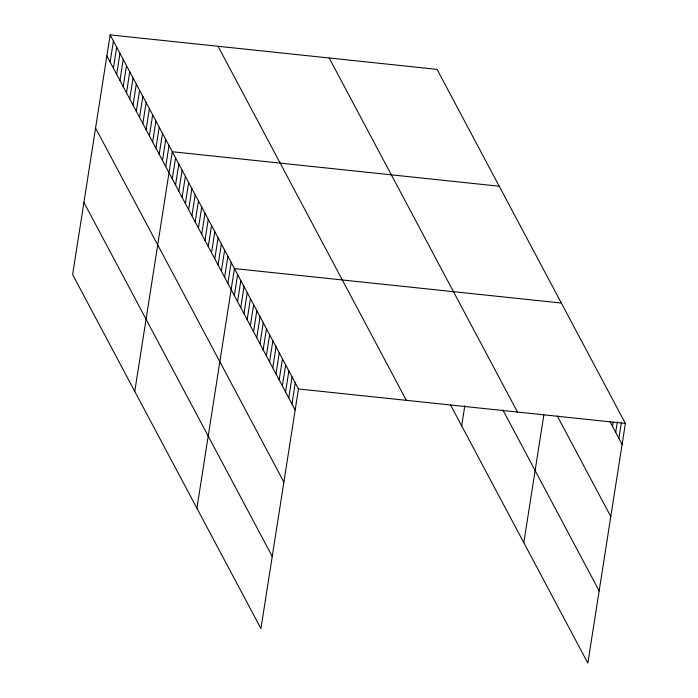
<?xml version="1.0" encoding="UTF-8"?>
<svg xmlns="http://www.w3.org/2000/svg" width="698" height="698" viewBox="0 0 698 698"><rect width="100%" height="100%" fill="white"/><g stroke="black" fill="none" stroke-linecap="round" stroke-linejoin="round"><path stroke-width="1.05" d="M110.153 34.9L72.618 274.567L260.939 628.628L298.465 388.961L110.153 34.9L437.061 69.372L625.382 423.433L587.847 663.1L450.463 404.796M110.136 62.052L113.416 41.051M113.399 68.195L116.688 47.202M116.671 74.346L119.96 53.345M119.943 80.497L123.232 59.496M123.214 86.648L126.504 65.647M126.486 92.799L129.776 71.798M129.758 98.95L133.048 77.949M133.03 105.093L136.319 84.1M136.302 111.244L139.583 90.243M139.565 117.395L142.854 96.394M142.837 123.546L146.126 102.545M146.109 129.697L149.398 108.696M149.381 135.84L152.67 114.847M152.653 141.991L155.942 120.99M155.924 148.142L159.214 127.141M159.196 154.293L162.486 133.292M162.468 160.444L165.749 139.443M165.731 166.586L169.021 145.594M134.766 391.404L172.293 151.736L499.21 186.218M172.275 178.889L175.564 157.888M175.547 185.04L178.836 164.039M178.819 191.191L182.108 170.19M182.091 197.342L185.38 176.341M185.363 203.484L188.652 182.492M188.635 209.636L191.915 188.635M191.898 215.787L195.187 194.786M195.17 221.938L198.459 200.937M198.441 228.089L201.731 207.088M201.713 234.231L205.003 213.239M204.985 240.382L208.274 219.381M208.257 246.534L211.546 225.533M211.529 252.685L214.818 231.684M214.801 258.836L218.081 237.835M218.064 264.978L221.353 243.986M221.336 271.129L224.625 250.128M224.608 277.281L227.897 256.279M227.88 283.432L231.169 262.431M196.906 508.24L234.441 268.582L561.349 303.054M234.354 295.603L237.643 274.602M237.556 301.615L240.845 280.622M240.758 307.635L244.047 286.634M243.96 313.655L247.24 292.654M247.162 319.675L250.442 298.674M250.355 325.696L253.644 304.694M253.557 331.716L256.847 310.715M256.759 337.736L260.049 316.735M259.961 343.748L263.251 322.755M263.163 349.768L266.453 328.775M266.366 355.788L269.655 334.787M269.568 361.808L272.857 340.807M272.77 367.829L276.059 346.827M275.972 373.849L279.261 352.848M279.174 379.869L282.463 358.868M282.376 385.889L285.665 364.888M285.578 391.901L288.859 370.908M288.78 397.921L292.061 376.92M291.973 403.941L295.263 382.94M461.675 425.876L464.833 405.713M523.823 542.721L543.855 414.804M612.486 426.382L613.149 422.177M615.688 432.402L617.337 421.897M618.89 438.414L621.36 422.665M298.465 388.961L625.382 423.433M609.747 421.217L622.093 444.434M557.283 415.991L610.794 516.599M329.186 57.995L517.497 412.064M502.883 409.944L599.154 590.944M218.029 46.277L406.349 400.338M106.864 55.901L295.175 409.962M95.565 128.057L283.877 482.117M83.917 202.403L272.237 556.463"/></g></svg>
